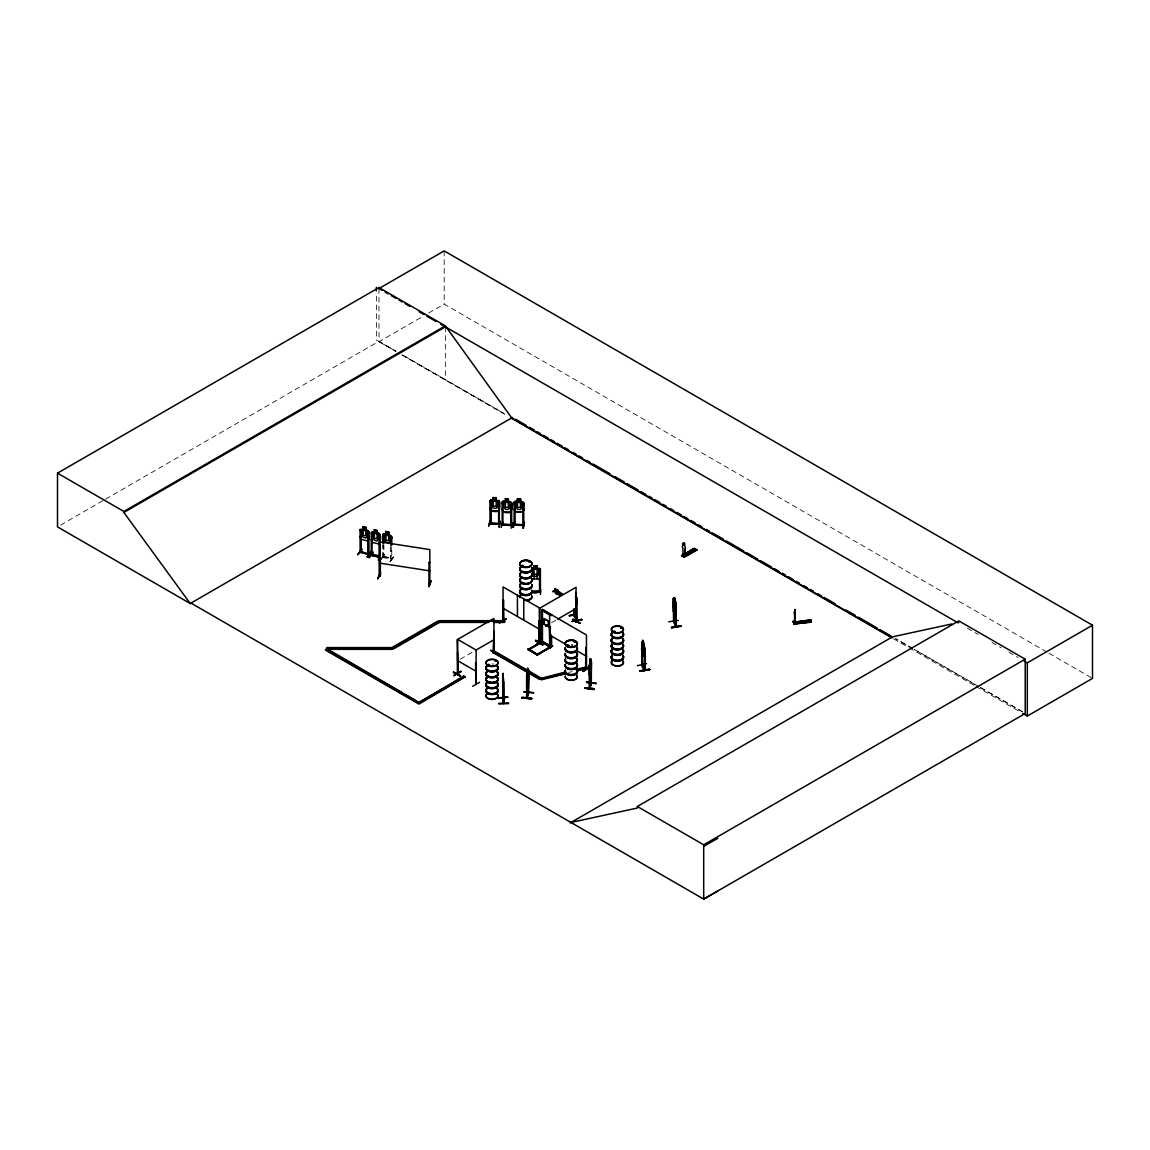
<?xml version="1.0" encoding="UTF-8"?>
<svg xmlns="http://www.w3.org/2000/svg" width="1150" height="1150" viewBox="0 0 1150 1150"><rect width="100%" height="100%" fill="white"/><g stroke="black" fill="none" stroke-linecap="round" stroke-linejoin="round"><path stroke-width="0.75" stroke-dasharray="5 3.75" d="M384.732 554.357L380.851 559.547M380.478 559.504L384.804 553.998M380.966 559.633L384.819 554.458M383.741 556.629L383.194 556.169M383.611 556.586C381.354 558.957 394.68 558.009 391.173 558.929L391.776 559.101M391.043 546.538L390.813 559.116L391.719 559.389L391.848 546.739M383.899 556.356L391.776 558.325M389.951 561.416C403.535 543.389 380.492 574.741 393.861 556.586M389.951 561.861L393.861 556.284M60.605 525.104L104.061 500.006M105.613 499.114L378.982 341.277L395.959 351.081M378.982 288.535L378.982 341.723L422.452 316.638M428.648 313.044L444.173 304.089L1047.406 652.366M460.144 659.252L473.958 651.274M551.54 622.696L556.14 620.037M568.718 672.419L572.096 671.6M383.956 556.643L391.604 558.569L391.575 559.36M383.856 557.161L383.094 556.974L383.051 544.568M382.936 557.189L382.921 544.755M395.729 351.21L376.381 340.084L376.381 292.618M401.925 354.775L503.988 413.468L402.141 354.646M912.568 648.428L895.562 638.638L912.525 648.442M979.067 686.665L914.121 649.304L978.894 686.766M980.605 687.542L1022.364 711.562M1048.973 653.258L1092.5 678.399M967.308 628.202L978.075 634.412M991.918 642.404L1001.161 647.738M1008.852 652.179L1018.081 657.512M980.432 687.643L1022.106 711.706M378.982 341.723L395.959 351.526M402.141 355.091L507.596 415.969M893.492 638.768L907.494 646.861M909.061 647.752L974.409 685.486M975.962 686.392L1021.085 712.439M445.352 326.844L445.352 380.032M444.173 250.901L444.173 304.089M390.899 546.724L390.899 559.13M383.87 544.769L383.827 557.376M571.277 645.15A6.181 3.565 0 0 1 572.872 645.265M571.277 644.863A6.095 3.522 0 0 1 572.858 644.977M491.999 663.981A6.081 3.507 0 0 1 493.58 664.096"/><path stroke-width="1.5" d="M793.917 622.581L795.685 622.394L795.728 623.458L795.139 620.684L793.371 620.885L793.399 622.164L810.879 620.655L793.5 622.481L810.707 619.764L811.368 622.15L794.003 623.976C793.155 613.827 796.821 632.169 794.592 613.755M794.995 622.653L795.311 614.661M794.708 621.058L793.514 621.201M794.42 613.209L794.88 609.457M794.42 612.289L795.067 610.291M503.441 679.133L503.067 675.438M503.341 689.655L502.809 682.137M684.667 555.709L684.983 549.053A2.171 1.251 60 0 0 684.667 546.077L684.652 543.605M684.753 555.651L684.983 549.053M528.339 679.952L526.786 684.207L528.526 676.789M590.985 670.536L591.071 667.359L589.433 674.791L589.246 665.749L591.158 660.445M590.137 660.574L589.964 661.451M521.942 697.849C551.928 700.479 501.745 695.534 531.53 698.898M522.028 697.188L531.631 698.237M584.588 688.447C591.675 685.918 602.499 692.084 584.689 688.074M527.261 697.518L526.743 696.785M528.885 692.573L528.554 691.768M589.878 688.16L589.878 687.398M591.546 683.244L589.72 688.692L589.548 664.844L590.453 658.605L589.864 670.924L589.548 669.731M503.298 684.595L503.168 685.759L502.823 681.03M503.197 697.992L503.527 703.527L503.441 679.075M683.876 554.372L682.913 554.889L683.675 554.228L683.546 556.255L683.373 554.084L682.108 555.565L684.049 556.686L685.328 555.206L685.501 556.241L683.114 554.846L682.812 547.803A2.171 1.251 60 0 1 683.129 545.186L683.33 542.843L684.638 543.921M683.503 554.861L683.387 554.875M795.139 615.897L795.081 613.568M528.511 669.861L526.671 675.208M589.26 687.844L589.332 688.663L589.346 665.764L590.439 662.242L589.864 668.826M673.282 603.563L673.641 601.493L675.754 608.853L673.555 601.637M673.383 603.549L673.656 601.622M675.97 610.966L675.582 612.964L675.855 610.981M644.244 656.305C647.407 660.661 636.554 637.617 644.273 656.434M673.785 611.455L674.015 612.231L674.475 610.808C675.122 622.495 675.769 603.333 674.461 609.615L673.785 605.561L675.021 617.622L674.188 615.839M454.077 675.582L461.006 671.226L453.934 675.524M502.78 674.777L503.326 679.147M489.44 665.318L488.923 664.341M495.722 661.293L495.219 660.776L495.966 661.221M522.646 566.332C520.562 564.592 524.227 567.697 522.488 565.34M523.408 566.145L523.063 565.484L522.804 566.317M529 561.89L529.977 562.12L529.216 561.789M529.345 561.617L530.006 562.048M503.24 698.438L503.039 673.411L502.881 698.524L502.823 697.676M503.412 703.024L503.283 677.882M503.829 702.952L503.786 681.663M568.215 645.926L567.482 645.466L568.991 645.811M568.603 645.912L567.87 645.926M574.324 641.887L575.316 642.031L574.612 641.542M613.324 631.379L614.172 630.991M614.344 631.709L613.884 631.896M621.259 627.929L620.727 627.397M620.641 627.771L621.446 627.512M498.41 523.753C503.183 523.293 490.36 525.205 490.001 523.696L489.972 500.768L490.978 499.905L498.381 500.494L499.488 501.573C500.207 508.616 500.092 514.036 490.935 510.528L489.972 507.783M490.791 502.421L489.914 502.349L490.791 502.421L490.748 523.71M493.134 500.149L493.149 497.461L496.326 497.72L496.196 500.48L497.792 501.472L497.792 506.359L496.196 508.329L493.235 508.099L491.654 505.871L491.654 500.983L493.235 500.236L493.249 497.562M490.461 520.289L488.621 526.269L490.015 520.634M490.015 523.667L499.546 524.199M489.814 523.609L489.972 522.603L499.488 523.609M498.381 500.494L499.373 501.601M498.568 502.838L499.431 502.909L498.568 502.838L498.611 524.342M503.01 503.412L502.09 503.542L503.01 503.412L502.852 524.932C504.332 523.581 500.911 523.423 502.176 524.874L502.133 502.018L503.154 501.098L510.557 501.688L511.664 502.766L511.664 525.579L511.692 524.587L510.787 524.788M498.539 523.552L499.416 523.652M502.133 509.033L503.111 511.721C512.282 515.085 512.311 510.14 511.664 502.766M499.373 527.088L500.207 521.051L498.927 527.016M503.111 511.721L510.514 512.167M502.679 521.913L501.271 527.39M503.111 523.926L511.664 524.803M510.701 504.232L511.621 504.103L510.701 504.232L510.787 525.564L510.744 504.031M514.208 502.033L515.243 501.113L522.632 501.716L523.739 502.78L523.753 525.593L514.093 524.86L514.223 501.975L515.186 511.736L522.661 512.268L523.753 509.752M515.085 503.427L514.165 503.556L515.085 503.427L515.099 524.659M514.208 509.048L515.286 511.592L522.589 512.181M517.385 501.357L517.399 498.669L520.576 498.927L520.576 501.544M511.161 528.238L512.497 522.646M513.346 527.404L514.711 521.496M514.769 521.496L512.886 527.476L514.683 521.856M520.562 498.985L520.461 501.688L522.043 502.679L522.043 507.567L520.461 509.536L517.486 509.306L515.904 507.078L515.904 502.191L517.486 501.443L517.5 498.769M515.143 524.141L523.753 524.831M522.819 504.045L523.696 504.117L522.819 504.045L522.862 525.564M522.919 525.306L523.681 524.86M522.675 524.961L523.696 524.616M523.092 528.296L524.457 522.273L523.236 528.253M574.023 615.696L574.238 614.359L569.308 615.854M577.099 620.454L576.797 619.217M644.733 648.384L645.021 670.206L642.318 664.139M642.447 652.941L642.476 665.419C640.191 663.421 644.819 672.736 644.848 668.926M644.618 669.429L642.275 664.858M453.589 672.046L460.561 675.639M460.216 676.258L453.272 672.261L460.546 676.013M542.771 644.374C521.122 631.925 557.52 653.157 535.483 640.996M542.786 644.805L535.828 640.392M541.938 610.305L549.556 614.819M542.426 609.486L586.442 635.001L586.514 669.242L585.508 668.941L586.284 669.386L585.824 647.565L585.623 669.041M551.152 615.178L541.808 609.773L541.765 641.599L550.936 646.976L541.607 641.154L541.607 609.888L542.441 609.399L551.598 614.833M551.137 615.667L550.62 614.718M550.951 646.329L536.734 654.566M557.333 594.378L559.633 594.148L560.639 592.681L559.762 595.786L559.576 594.033L557.333 594.378L559.576 594.033M559.633 594.148L560.079 592.365M559.762 595.786L560.639 592.681M527.304 669.99L527.807 668.021L527.893 670.795L528.324 669.53M527.304 670.867L527.678 668.912M526.887 673.641L527.778 671.658L527.203 678.241M528.871 671.356L528.296 693.119M524.026 691.682L533.629 692.789M526.585 675.165L526.671 698.079L528.957 691.926M528.684 692.645L527.217 696.943M527.146 698.007L528.353 692.602M523.94 691.869L533.614 692.76M589.964 660.589L590.554 658.619M590.971 660.114L590.539 661.379L590.453 658.605M589.849 666.871L583.337 671.485M591.344 662.443L591.33 683.776L591.201 682.352M586.586 682.453L596.275 683.387L586.673 682.266M589.433 674.791L590.971 670.493M589.317 688.591L591.474 682.899M589.317 687.815L591.33 683.229M673.397 621.374L675.884 626.779M675.711 625.485L675.898 625.959M559.202 595.456L559.576 594.478M531.746 578.881L539.278 578.896L540.371 576.222M379.054 543.964L380.032 541.679M371.393 532.565L372.312 531.846L379.098 533.528C381.8 535.957 380.305 541.032 379.112 544.065L372.198 542.354L371.292 539.523M499.387 508.516L498.324 511.031L491.036 510.384M522.574 512.239L523.652 509.738L523.638 502.809M542.081 609.946L542.009 641.484M380.348 554.861L379.414 554.918L380.348 554.861L380.363 576.337M377.588 578.738L380.592 572.916L377.646 578.694M380.363 575.791L379.385 576.251M428.979 562.393L429.841 562.523L428.979 562.393L428.921 583.884L429.841 583.999L429.841 549.599L379.5 541.808L379.486 576.265L379.256 536.001L380.075 536.202M428.792 583.294L429.927 583.036L428.806 583.093M428.964 582.849L428.878 583.913M428.734 586.572L431.149 580.736L429.166 586.673M542.268 641.456L528.037 649.635L537.251 654.954L551.166 646.803M550.548 646.587L550.519 635.993M551.008 646.76L550.821 636.051M499.359 623.056L506.23 619.031M545.905 649.851L552.776 645.84M539.062 642.246L539.422 641.269L540.198 642.476L540.112 621.216L539.278 620.756L539.293 642.649M538.947 642.174L539.867 641.556M550.059 647.68C547.817 646.774 551.842 647.393 549.916 648.456L550.217 627.009L549.355 626.793L550.059 648.456L550.217 627.009M550.289 648.327L549.527 647.881M585.623 668.265L586.284 668.61M361.977 549.585L357.636 554.659L361.919 549.47M369.265 557.649L373.118 552.474M457.901 673.023L457.456 673.311M457.901 673.785L457.082 639.745L493.925 618.47L493.997 652.639L493.235 653.085L494.227 652.855L493.336 652.208M494.256 652.036L493.479 652.438M576.351 600.3L575.661 621.977L576.107 600.156L576.351 621.661L576.179 620.626M528.425 692.645L528.526 669.774L528.353 693.163M793.327 621.934L810.865 620.655L810.707 619.764M793.816 623.415L811.268 621.863L794.018 624.004M810.678 620.08L811.311 621.791M542.455 610.061L542.441 641.988L528.612 649.937M523.164 565.814L522.503 565.656M489.411 664.772L488.146 665.203M495.363 661.077L495.722 660.574M568.603 645.639L567.539 645.394M621.173 627.469L620.741 627.699M690.92 551.583L689.712 551.986M689.899 551.439L690.23 552.288M673.397 598.69L674.331 599.581M675.481 616.127C671.255 613.338 674.13 581.081 673.383 610.535M526.858 697.518L527.189 669.832L527.318 672.491M527.074 698.05L527.203 673.354M589.72 688.634L589.864 663.938M360.209 530.84L361.028 531.041L360.985 552.518L361.028 531.041M366.031 527.347L365.887 530.092L367.353 531.329L367.353 536.216L365.887 537.941L363.141 537.266L361.661 534.808L361.661 529.92L363.141 529.402L363.041 526.686L366.031 527.347L365.988 530.021L368.934 531.674L368.963 554.501L361.114 551.784M360.094 536.518L360.999 539.35L367.957 541.003L368.978 538.646L368.834 531.688L367.842 530.581M367.928 530.438L360.094 529.503L360.137 552.374L368.963 554.501M368.058 532.996L368.115 554.343L368.058 532.996L368.877 533.197M371.407 533.844L372.226 534.046L371.953 555.536L371.982 554.731L371.191 555.277L371.292 532.508L374.282 532.249M358.009 554.688L361.977 549.154M377.186 533.025L379.126 533.442M368.029 553.538L368.733 553.725M382.921 542.973L382.979 534.304L383.913 533.6L390.684 535.44M371.019 551.425L367.166 556.902M385.926 534.103L385.926 531.487L388.872 532.22L388.772 534.894L391.819 536.489L391.719 545.158M367.109 557.003L371.076 551.784M383.87 535.9L382.921 535.886L383.87 535.9L383.726 543.174M369.308 557.333L373.175 552.158L368.877 557.606M388.829 532.263L385.882 531.544M372.082 555.508L371.953 554.76M390.899 537.855L391.848 537.884L390.899 537.855L390.899 544.956M379.169 556.701L380.147 556.442M379.256 557.276L380.147 557.218L371.321 555.105M380.247 556.974L378.436 559.978M378.307 560.007L380.291 557.319M641.815 642.203L644.345 645.912M804.468 621.69L804.109 620.914M539.479 570.644L540.371 570.846L539.479 570.644L539.58 592.178C541.779 589.044 536.633 595.298 531.789 592.149M541.334 641.872L550.491 647.306L541.477 641.959M541.837 640.996L551.655 646.645L551.526 635.993M457.441 673.828L457.47 652.481M457.111 673.886L457.556 672.822M494.126 652.884L493.479 653.214L493.925 631.408L493.235 653.085M539.178 641.93L540.184 642.447M576.308 620.856L575.877 621.158M576.179 621.402L575.417 621.848M577.041 620.454L576.438 598.762L577.012 599.193M489.957 500.825L491.036 500.006M502.234 502.061L503.197 501.256M498.467 523.336L498.496 524.084M514.107 523.854L515.099 523.883L514.323 524.616L523.796 525.406M568.459 646.07L567.194 645.869M574.727 642.174L574.942 641.758M614.934 631.767L613.697 632.069M360.194 529.561L363.041 529.302L363.084 526.628M382.936 534.362L386.012 534.218L385.926 531.487M531.789 591.589L539.58 591.114M540.471 591.344L531.774 591.402M803.39 620.986L803.807 621.863L804.411 621.029M556.456 592.077L555.939 592.652L557.204 593.055C562.623 590.238 555.996 595.959 555.277 592.825C561.071 588.829 553.797 594.291 557.204 593.055M380.319 575.589L379.327 575.446M429.812 583.251L429.712 583.999M694.428 548.564L681.749 555.766L683.373 554.084M694.226 548.55L696.9 550.074L684.365 557.261L681.936 555.637L694.844 548.694L681.921 555.738M682.194 556.011L695.003 549.01M685.501 555.321L683.617 556.844L696.713 549.758L694.586 548.751M696.124 549.657L696.857 550.074M574.497 615.739L574.468 608.58M503.513 620.885L502.737 620.439L502.751 621.302L503.053 599.84L503.743 621.518L502.981 621.086M503.513 621.661L503.671 600.199M539.867 621.072L540.112 621.216M491.021 650.497L497.591 654.681M457.082 673.957L458.002 673.684M572.815 619.476L580.161 623.228L573.203 619.261M539.479 642.131L539.939 641.758M536.418 644.518L542.182 641.139M575.489 621.719L576.107 587.233L539.249 608.508L539.609 642.836M542.009 641.298L536.461 644.431M589.878 666.928L582.978 670.881M582.964 671.312L589.878 667.216M453.919 675.567L461.006 671.672M475.582 662.946L475.942 684.423M479.536 682.295L472.65 686.291M191.072 603.132L190.325 603.577L57.5 526.887L57.5 473.153L378.982 287.543L445.352 325.853L511.721 417.91L891.71 637.301M378.982 287.543L378.982 288.535L444.173 250.901L1092.5 625.212L1092.5 678.399L1027.309 716.033L1022.652 713.331M57.5 473.153L123.869 511.463L445.352 325.853M717.773 891.077L703.699 899.099L190.986 603.089L190.224 603.52L123.869 512.454L445.352 326.844M190.224 603.52L512.469 417.479M417.637 703.297L463.694 676.042L465.031 676.818L418.974 704.073L325.507 650.109L326.844 648.672L391.992 648.672M488.692 621.762L439.401 621.762L438.049 620.986L391.992 647.579L326.844 647.579L326.844 649.333L342.197 658.202M413.482 635.835L391.992 648.241L393.329 649.017L439.401 622.423L488.692 622.423M416.559 634.053L427.311 627.857M430.373 626.074L438.049 621.647L439.401 622.423L439.401 620.669L504.548 620.669L504.548 622.423L493.982 622.423M326.844 649.333L391.992 649.333L391.992 647.579L393.329 648.356L439.401 621.762M552.805 591.316C556.442 592.883 552.201 586.917 558.152 590.194M552.805 591.761L556.011 589.907M556.514 593.903L559.705 592.149M475.496 650.383L493.925 639.745M543.878 618.686L548.679 621.23L548.478 626.664L543.878 624.004L543.878 618.686L548.679 621.23M565.34 673.914L541.693 679.679L540.96 677.997L494.888 651.403L493.551 652.179L539.609 678.773L564.607 672.232M683.129 543.274L683.229 545.143M505.641 658.274L494.888 652.064L493.551 652.841L539.609 679.434L564.607 672.894M543.878 624.004L548.679 626.549M539.249 629.783L542.326 628.015M545.402 626.232L548.464 624.464M557.678 619.146L576.107 608.508M419.161 702.42L446.804 686.464M449.88 684.681L460.618 678.486M325.507 649.448L418.974 703.412L465.031 676.818M681.734 555.752L694.399 548.248M683.603 556.816L696.268 549.499M683.804 556.83L696.699 549.585M528.137 649.577L542.455 641.312M537.251 654.954L551.526 646.544M570.227 822.911L892.472 636.856L951.841 623.947M570.975 822.466L637.344 808.033L637.344 806.495L958.827 620.885L1025.196 659.194L1025.196 713.489L703.699 899.099L703.699 844.804L1025.196 659.194M958.827 622.423L958.079 622.869L440.723 324.171M1024.233 661.063L1027.309 662.846L1092.5 625.212M703.699 846.357L717.773 838.336M503.858 703.455L503.183 697.964M534.074 568.459L532.464 569.351L532.464 574.224L534.074 576.308L537.064 576.294L538.674 574.195L538.674 569.308L537.064 568.445M489.957 522.646L490.849 522.675M490.82 522.962L490.015 522.891M502.133 524.616L511.721 525.392M360.123 551.324L361.114 551.569L360.094 552.316M371.321 554.329L372.212 554.516M690.604 552.288L691.035 551.526M690.776 552.244L690.776 551.382M488.103 664.542L488.923 664.614M489.397 665.203L488.017 665.102M379.399 575.216L380.262 575.316M804.281 621.101L803.462 621.647M385.983 534.276L384.503 534.779L384.503 539.666L385.983 542.124L388.729 542.8L390.195 541.075L390.195 536.188L388.729 534.951L388.729 532.335M360.209 551.339L369.035 554.242M371.407 554.343L372.312 555.349M576.423 669.343L586.558 666.885L587.305 667.891L577.171 671.025M576.423 670.019L584.876 667.949M541.693 679.018L565.34 673.239M577.171 670.364L587.305 667.891M614.33 631.925L614.991 631.321M567.899 645.236L567.137 645.955M475.87 684.408L475.827 662.803M551.526 614.718L550.821 615.207L541.607 609.888M380.463 573.289L378.106 578.378M575.676 592.423L576.121 600.084M576.38 596.232L575.676 595.039L576.624 597.727M574.497 615.178L569.207 615.652L574.023 614.718M581.569 619.361L572.211 621.388L581.713 619.979M572.254 621.402L581.598 619.749L572.211 621.388M642.721 640.334L642.275 647.967L643.626 652.596L644.086 646.501L642.721 640.334L642.821 642.936M641.772 642.117L642.462 665.289M643.655 642.102L643.756 644.704M644.359 645.84L644.69 670.263L644.69 647.393M637.33 665.663L646.516 663.694M649.678 669.717C620.54 673.857 669.242 666.612 640.334 671.312M649.549 669.041L640.205 670.694M538.947 641.398L539.738 641.801M539.609 642.534L539.896 608.192L503.053 586.917L503.154 621.144M673.253 610.521L674.087 613.238M675.97 603.937L675.567 602.399L675.956 626.808M675.639 626.333L676.042 604.929L676.329 626.736L676.042 604.929M673.469 605.604L673.627 608.767L675.582 612.964M673.857 620.641L676.013 625.6M668.739 621.762L678.299 620.454M674.921 617.636L675.409 609.989L674.231 600.473L673.713 621.963L674.015 609.442M671.428 627.109L680.857 625.686M680.872 626.031L671.543 627.799M671.543 627.727L680.987 626.333M540.414 592.164L540.371 569.192L539.249 568.287L531.832 568.416M560.28 593.659L562.508 594.205L560.208 594.435M562.508 594.205L560.28 594.104L562.508 593.759M527.778 670.781L527.203 680.326L526.901 679.147M794.995 611.11L794.995 613.022L794.894 610.032M793.514 622.524L793.514 621.345M811.311 621.618L793.96 623.645L793.414 621.762M557.333 593.932L559.633 593.702M572.887 619.376L579.83 623.343M537.352 654.781L528.324 649.434M585.753 668.797L585.824 647.565M586.155 669.343L585.968 668.064M502.694 675.136L502.708 682.194M502.78 685.328L503.441 689.655M498.051 697.791L507.84 697.231L498.094 698.107M498.079 697.964L507.826 697.231M498.827 703.326L508.573 702.938M499.272 524.429L499.387 501.544M523.538 525.636L523.609 524.558M534.074 578.939L533.959 565.699L537.179 565.742L537.064 578.91M537.064 565.829L533.959 565.699M531.774 568.33L533.974 568.373M537.179 568.359L540.385 569.264M534.074 569.336L537.064 569.322M534.074 574.224L537.064 574.195M531.774 591.948L540.471 591.919M439.401 621.331L504.548 621.331M493.982 621.762L504.548 621.762M539.537 642.85L539.034 620.899M556.816 593.285C553.495 593.558 557.017 589.648 558.023 591.617M568.043 645.222L568.962 645.682M514.266 524.098L514.941 524.141M502.191 524.069L503.024 523.868M511.563 525.579L502.191 524.846M591.172 660.359L590.999 683.747L591.517 661.954M589.317 672.822L589.533 674.806M586.572 682.166L596.174 683.689M584.674 688.16L594.291 689.224M521.956 697.777L531.544 698.869M379.946 556.729C363.098 554.199 378.666 553.495 379.169 557.261M673.756 621.302L676.286 626.635M379.5 576.006L380.377 576.092M428.979 583.668L429.927 583.812M379.5 563.083L429.841 570.874M522.79 524.774L522.675 525.507M475.927 684.063L476.143 650.052L457.714 639.414L457.686 673.957M574.094 615.768L574.152 608.637M540.514 594.392L540.5 589.087M549.614 647.881L549.599 613.726M371.349 555.349L380.075 557.477L380.075 534.635M683.704 542.742L684.437 543.404M505.899 618.916L499.431 622.711M497.979 654.465L490.647 650.282L497.691 654.58M378.982 288.535L382.073 290.317M385.164 292.1L388.254 293.882M391.331 295.665L395.959 298.339M399.05 300.121L402.141 301.904M405.231 303.686L409.86 306.36M419.118 311.707L423.746 314.381M426.837 316.164L436.094 321.497M515.574 419.261L526.427 425.529M529.532 427.326L534.189 430.014M537.28 431.796L540.385 433.593M543.49 435.376L548.148 438.064M551.253 439.861L554.343 441.658M557.448 443.44L562.106 446.128M565.211 447.925L568.301 449.707M572.959 452.396L576.064 454.192M579.169 455.975L582.259 457.772M586.917 460.46L590.022 462.243M593.127 464.039L610.19 473.886M614.833 476.574L624.148 481.951M627.239 483.733L638.106 490.001M641.197 491.798L645.854 494.486M648.959 496.268L652.064 498.065M655.169 499.862L659.812 502.536M662.918 504.332L666.023 506.129M670.666 508.803L673.771 510.6M676.876 512.397L681.533 515.085M684.638 516.867L687.729 518.664M690.834 520.447L695.491 523.135M698.596 524.932L701.687 526.714M706.344 529.402L709.449 531.199M712.554 532.982L723.408 539.249M726.512 541.046L743.576 550.893M746.666 552.69L757.534 558.957M760.624 560.74L771.492 567.022M774.583 568.804L779.24 571.492M782.345 573.289L785.45 575.072M788.555 576.869L793.198 579.557M796.303 581.339L799.408 583.136M804.051 585.824L807.156 587.607M810.261 589.404L813.366 591.186M818.024 593.874L821.114 595.671M824.219 597.454L835.072 603.736M845.94 610.003L855.241 615.365M858.346 617.162L876.961 627.9M880.052 629.697L890.919 635.964M510.701 417.766L891.94 637.876M682.726 555.91L682.841 554.3L683.718 554.659M682.726 554.372L685.328 555.953L685.328 555.206M554.789 588.757L558.152 590.64M556.499 590.18L558.023 591.172M503.053 608.192L539.896 629.467M549.599 635.001L564.952 643.856M577.228 650.957L586.442 656.276M541.794 641.527L551.08 646.976L551.08 634.556M508.717 660.043L519.455 666.253M522.531 668.035L525.607 669.803M528.669 671.571L541.693 679.679M457.714 660.689L476.143 671.327M465.031 677.479L463.694 676.042M637.344 806.495L703.699 844.804M326.844 648.672L418.974 702.535M345.273 659.971L402.083 692.774M405.159 694.557L415.897 700.753M683.129 554.688L683.201 553.984M576.438 620.037L576.696 597.684L576.581 604.684M379.054 533.586L380.032 534.692M586.558 667.546L587.305 668.553M642.908 641.211L643.468 642.275M642.908 642.074L643.468 643.137M642.117 644.144L642.146 665.476M581.713 620.037L581.555 619.289M575.661 618.039L574.209 615.192L574.209 609.874M576.366 619.347L577.084 619.62M575.661 618.585L573.821 615.322L573.893 609.931M674.892 614.876L675.596 616.227M674.863 615.868L674.36 614.804L674.863 616.745M675.107 598.633C672.376 593.515 675.036 611.469 674.992 613.985L674.216 607.43L674.992 609.098L675.136 598.604L675.654 602.442L673.627 598.23M674.863 598.791L674.36 597.712L674.863 599.653M649.549 669.386L640.205 671.039M793.73 622.251L793.73 620.698M360.223 536.475L361.114 539.221M642.519 664.513L642.534 665.347M577.027 619.634L576.567 620.497M502.938 673.426L503.283 675.294M502.981 674.317L503.067 676.531M502.952 681.95L503.053 683.991M498.87 704.016L508.602 703.599M794.65 621.288L794.535 612.691M1027.309 662.846L1027.309 716.033M809.542 621.805L808.953 620.137M808.364 621.92L807.774 620.267M806.61 622.121L806.021 620.454M805.043 622.279L804.454 620.612M695.434 550.318L693.134 549.168M673.454 610.779L673.555 621.863M575.647 595.944L575.647 599.193M548.478 621.345L548.478 626.664M544.065 618.571L544.065 623.889M523.768 598.877L523.768 620.152M517.428 595.226L517.428 616.501M514.999 523.868L514.927 524.946M494.169 631.537L494.169 652.898M490.834 502.219L490.892 523.696M391.043 537.683L391.043 544.769M383.065 534.362L383.051 542.8M376.381 287.342L376.381 290.864M123.869 511.463L123.869 512.454M531.846 574.123A6.181 3.565 0 0 1 525.076 578.579A6.181 3.565 0 0 1 520.533 573.261M531.76 574.482A6.081 3.507 0 0 1 525.09 578.867A6.081 3.507 0 0 1 520.619 573.634M531.947 579.959A6.066 3.507 0 0 1 524.314 583.352A6.066 3.507 0 0 1 520.619 578.206M531.774 579.399A6.095 3.522 0 0 1 525.09 583.798A6.095 3.522 0 0 1 520.605 578.565A6.095 3.522 0 0 0 525.09 583.798A6.095 3.522 0 0 0 531.774 579.413M531.846 568.258A6.181 3.565 0 0 1 525.076 572.714A6.181 3.565 0 0 1 520.533 567.396M531.774 573.491A6.095 3.522 0 0 1 525.09 577.889A6.095 3.522 0 0 1 520.605 572.643M531.76 568.617A6.081 3.507 0 0 1 525.09 573.002A6.081 3.507 0 0 1 520.619 567.769M531.846 573.821A6.181 3.565 0 0 1 525.076 578.277A6.181 3.565 0 0 1 520.533 572.959M531.846 567.956A6.181 3.565 0 0 1 525.076 572.413A6.181 3.565 0 0 1 520.533 567.094M531.76 567.626A6.081 3.507 0 0 1 525.09 572.024A6.081 3.507 0 0 1 520.619 566.777M531.846 590.856A6.181 3.565 0 0 1 525.076 595.312A6.181 3.565 0 0 1 520.533 589.993M531.76 591.215A6.081 3.507 0 0 1 525.09 595.599A6.081 3.507 0 0 1 520.619 590.367M531.731 595.801A6.052 3.493 0 0 1 524.314 600.084A6.066 3.507 0 0 0 531.947 596.692M520.03 597.612A6.052 3.493 0 0 1 520.634 594.952A6.066 3.507 0 0 0 519.814 596.692M531.947 580.836A6.066 3.507 0 0 1 524.314 584.229A6.066 3.507 0 0 1 520.619 579.082M531.774 596.146A6.095 3.522 0 0 1 524.299 600.458M520.001 596.146A6.095 3.522 0 0 1 520.605 595.298M531.846 584.991A6.181 3.565 0 0 1 525.076 589.447A6.181 3.565 0 0 1 520.533 584.128M531.774 590.223A6.095 3.522 0 0 1 525.09 594.622A6.095 3.522 0 0 1 520.605 589.375M531.76 585.35A6.081 3.507 0 0 1 525.09 589.734A6.081 3.507 0 0 1 520.619 584.502M531.846 590.554A6.181 3.565 0 0 1 525.076 595.01A6.181 3.565 0 0 1 520.533 589.691M531.846 584.689A6.181 3.565 0 0 1 525.076 589.145A6.181 3.565 0 0 1 520.533 583.826M531.76 584.358A6.081 3.507 0 0 1 525.09 588.742A6.081 3.507 0 0 1 520.619 583.51M576.538 646.616A6.081 3.507 0 0 1 572.067 651.863A6.081 3.507 0 0 1 565.398 647.464M576.538 653.473A6.081 3.507 0 0 1 572.067 658.706A6.081 3.507 0 0 1 565.398 654.321M576.624 653.099A6.181 3.565 0 0 1 572.082 658.433A6.181 3.565 0 0 1 565.311 653.962M576.624 652.798A6.181 3.565 0 0 1 572.082 658.131A6.181 3.565 0 0 1 565.311 653.66M576.538 652.496A6.081 3.507 0 0 1 572.067 657.728A6.081 3.507 0 0 1 565.398 653.344M576.624 647.234A6.181 3.565 0 0 1 572.082 652.553A6.181 3.565 0 0 1 565.311 648.097M576.624 646.933A6.181 3.565 0 0 1 572.082 652.251A6.181 3.565 0 0 1 565.311 647.795M576.553 647.594A6.095 3.522 0 0 1 572.067 652.855A6.095 3.522 0 0 1 565.383 648.442M576.538 658.404A6.081 3.507 0 0 1 572.067 663.636A6.081 3.507 0 0 1 565.398 659.252M576.538 658.059A6.081 3.507 0 0 1 572.067 663.291A6.081 3.507 0 0 1 565.398 658.907M576.567 658.605A6.109 3.522 0 0 1 572.067 663.866A6.109 3.522 0 0 1 565.369 659.467M576.553 664.326A6.095 3.522 0 0 1 572.067 669.587A6.095 3.522 0 0 1 565.383 665.174M576.538 663.349A6.081 3.507 0 0 1 572.067 668.596A6.081 3.507 0 0 1 565.398 664.197M576.538 670.206A6.081 3.507 0 0 1 572.067 675.438A6.081 3.507 0 0 1 565.398 671.054M576.624 669.832A6.181 3.565 0 0 1 572.082 675.165A6.181 3.565 0 0 1 565.311 670.694M576.624 669.53A6.181 3.565 0 0 1 572.082 674.863A6.181 3.565 0 0 1 565.311 670.393M576.624 663.967A6.181 3.565 0 0 1 572.082 669.286A6.181 3.565 0 0 1 565.311 664.829M576.624 663.665A6.181 3.565 0 0 1 572.082 668.984A6.181 3.565 0 0 1 565.311 664.527M576.538 669.228A6.081 3.507 0 0 1 572.067 674.461A6.081 3.507 0 0 1 565.398 670.076M576.538 675.136A6.081 3.507 0 0 1 572.067 680.369A6.081 3.507 0 0 1 565.398 675.984M576.538 674.791A6.081 3.507 0 0 1 572.844 679.938A6.081 3.507 0 0 1 565.196 676.545M576.524 658.95A6.066 3.507 0 0 1 572.844 664.082A6.066 3.507 0 0 1 565.211 660.689M622.754 638.883A6.181 3.565 0 0 1 617.406 644.23A6.181 3.565 0 0 1 612.044 638.883M622.682 639.242A6.095 3.522 0 0 1 617.406 644.532A6.095 3.522 0 0 1 612.116 639.242M622.653 643.842A6.052 3.493 0 0 1 617.406 649.089A6.052 3.493 0 0 1 612.159 643.842M622.696 644.158A6.109 3.522 0 0 1 617.406 649.448A6.109 3.522 0 0 1 612.116 644.158M622.754 633.018A6.181 3.565 0 0 1 617.406 638.365A6.181 3.565 0 0 1 612.044 633.018M622.668 638.264A6.081 3.507 0 0 1 617.406 643.54A6.081 3.507 0 0 1 612.131 638.264M622.682 633.377A6.095 3.522 0 0 1 617.406 638.652A6.095 3.522 0 0 1 612.116 633.377M622.754 638.581A6.181 3.565 0 0 1 617.406 643.928A6.181 3.565 0 0 1 612.044 638.581M622.754 632.716A6.181 3.565 0 0 1 617.406 638.063A6.181 3.565 0 0 1 612.044 632.716M622.682 632.399A6.095 3.522 0 0 1 617.406 637.675A6.095 3.522 0 0 1 612.116 632.399M622.754 655.615A6.181 3.565 0 0 1 617.406 660.962A6.181 3.565 0 0 1 612.044 655.615M622.682 655.974A6.095 3.522 0 0 1 617.406 661.264A6.095 3.522 0 0 1 612.116 655.974M622.653 660.574A6.052 3.493 0 0 1 617.406 665.821A6.052 3.493 0 0 1 612.159 660.574M622.653 644.704A6.066 3.507 0 0 1 617.406 649.966A6.066 3.507 0 0 1 612.145 644.704M622.696 660.891A6.109 3.522 0 0 1 617.406 666.181A6.109 3.522 0 0 1 612.116 660.891M622.696 644.402A6.109 3.522 0 0 1 617.406 649.692A6.109 3.522 0 0 1 612.116 644.402M622.754 649.75A6.181 3.565 0 0 1 617.406 655.098A6.181 3.565 0 0 1 612.044 649.75M622.668 654.997A6.081 3.507 0 0 1 617.406 660.273A6.081 3.507 0 0 1 612.131 654.997M622.682 650.109A6.095 3.522 0 0 1 617.406 655.385A6.095 3.522 0 0 1 612.116 650.109M622.754 655.313A6.181 3.565 0 0 1 617.406 660.661A6.181 3.565 0 0 1 612.044 655.313M622.754 649.448A6.181 3.565 0 0 1 617.406 654.796A6.181 3.565 0 0 1 612.044 649.448M622.682 649.132A6.095 3.522 0 0 1 617.406 654.408A6.095 3.522 0 0 1 612.116 649.132M497.361 672.218A6.181 3.565 0 0 1 491.999 677.566A6.181 3.565 0 0 1 486.651 672.218M497.289 672.592A6.095 3.522 0 0 1 491.999 677.867A6.095 3.522 0 0 1 486.723 672.592M497.246 677.178A6.052 3.493 0 0 1 491.999 682.424A6.052 3.493 0 0 1 486.752 677.178A6.109 3.522 0 0 0 491.999 682.597A6.109 3.522 0 0 0 497.289 677.307M497.289 677.508A6.109 3.522 0 0 1 491.999 682.784A6.109 3.522 0 0 1 486.709 677.508M497.361 666.353A6.181 3.565 0 0 1 491.999 671.701A6.181 3.565 0 0 1 486.651 666.353M497.274 671.6A6.081 3.507 0 0 1 491.999 676.876A6.081 3.507 0 0 1 486.738 671.6M497.274 666.712A6.081 3.507 0 0 1 491.999 671.988A6.081 3.507 0 0 1 486.738 666.712M497.361 671.916A6.181 3.565 0 0 1 491.999 677.264A6.181 3.565 0 0 1 486.651 671.916M497.361 666.051A6.181 3.565 0 0 1 491.999 671.399A6.181 3.565 0 0 1 486.651 666.051M497.289 665.735A6.095 3.522 0 0 1 491.999 671.011A6.095 3.522 0 0 1 486.723 665.735M497.361 688.951A6.181 3.565 0 0 1 491.999 694.298A6.181 3.565 0 0 1 486.651 688.951M497.289 689.324A6.095 3.522 0 0 1 491.999 694.6A6.095 3.522 0 0 1 486.723 689.324M497.26 693.896A6.066 3.507 0 0 1 491.999 699.157A6.066 3.507 0 0 1 486.752 693.896M497.26 678.054A6.066 3.507 0 0 1 491.999 683.316A6.066 3.507 0 0 1 486.752 678.054M497.289 694.241A6.109 3.522 0 0 1 491.999 699.516A6.109 3.522 0 0 1 486.709 694.241M497.26 678.04A6.066 3.507 0 0 1 491.999 683.301A6.066 3.507 0 0 1 486.752 678.04M497.361 683.086A6.181 3.565 0 0 1 491.999 688.433A6.181 3.565 0 0 1 486.651 683.086M497.274 688.332A6.081 3.507 0 0 1 491.999 693.608A6.081 3.507 0 0 1 486.738 688.332M497.274 683.445A6.081 3.507 0 0 1 491.999 688.721A6.081 3.507 0 0 1 486.738 683.445M497.361 688.649A6.181 3.565 0 0 1 491.999 693.996A6.181 3.565 0 0 1 486.651 688.649M497.361 682.784A6.181 3.565 0 0 1 491.999 688.131A6.181 3.565 0 0 1 486.651 682.784M497.289 682.467A6.095 3.522 0 0 1 491.999 687.743A6.095 3.522 0 0 1 486.723 682.467M505.324 498.654L505.411 501.429L503.829 502.176L503.829 507.064L505.411 509.277L508.372 509.522L509.967 507.552L509.967 502.665L508.372 501.673L508.501 498.913L505.31 498.712M374.282 529.633L377.229 530.351L377.085 533.097L378.551 534.333L378.551 539.221L377.085 540.946L374.339 540.27L372.859 537.812L372.859 532.924L374.339 532.407L374.282 529.633M528.094 648.945L537.826 654.623L528.152 648.988M536.533 566.26L534.606 566.274L534.606 567.151L536.533 567.137L536.533 566.26M519.929 499.459L518.018 499.316L518.018 500.178L519.929 500.336L519.929 499.459M495.679 498.252L493.767 498.094L493.767 498.971L495.679 499.129L495.679 498.252M507.854 499.445L505.942 499.287L505.942 500.164L507.854 500.322L507.854 499.445M520.461 502.564L517.486 502.32L517.486 507.207L520.461 507.452L520.461 502.564M496.196 501.342L493.235 501.113L493.235 506L496.196 506.23L496.196 501.342M508.372 502.536L505.411 502.306L505.411 507.193L508.372 507.423L508.372 502.536M388.24 532.651L386.472 532.206L388.24 533.514L388.24 532.651M365.398 527.793L363.63 527.347L365.398 528.655L365.398 527.793M376.596 530.797L374.828 530.351L376.596 531.659L376.596 530.797M388.729 535.828L385.983 535.138L385.983 540.026L388.729 540.716L388.729 535.828M365.887 530.955L363.141 530.279L363.141 535.167L365.887 535.842L365.887 530.955M377.085 533.959L374.339 533.284L374.339 538.171L377.085 538.847L377.085 533.959M694.6 550.807L692.286 549.47L694.6 550.807M693.321 551.54L691.021 550.203L693.321 551.54M692.199 552.187L689.899 550.85L692.199 552.187M690.934 552.92L688.634 551.583L690.934 552.92M643.626 645.624L642.749 643.971L643.626 650.497L643.626 645.624M674.992 607.013L674.216 605.346L675.007 607.027M803.275 622.466L802.686 620.626L803.275 622.466M526.887 684.221L526.7 682.166L526.786 684.207M522.833 566.648A6.095 3.522 0 0 0 531.976 563.601A6.095 3.522 0 0 0 522.833 560.553A6.095 3.522 0 0 0 522.833 566.648M522.848 567.137A6.066 3.507 0 0 0 531.947 564.104A6.066 3.507 0 0 0 522.848 561.071A6.066 3.507 0 0 0 522.848 567.137M521.568 566.303A6.109 3.522 0 0 0 531.774 564.722A6.109 3.522 0 0 0 524.299 560.409A6.109 3.522 0 0 0 521.568 566.303M568.215 646.516A6.109 3.522 0 0 0 577.386 643.468A6.109 3.522 0 0 0 568.215 640.421A6.109 3.522 0 0 0 568.215 646.516M568.244 647.004A6.066 3.507 0 0 0 577.343 643.957A6.066 3.507 0 0 0 568.244 640.924A6.066 3.507 0 0 0 568.244 647.004M568.215 646.688A6.109 3.522 0 0 0 577.386 643.641A6.109 3.522 0 0 0 568.215 640.593A6.109 3.522 0 0 0 568.215 646.688M614.373 632.27A6.066 3.507 0 0 0 623.473 629.237A6.066 3.507 0 0 0 614.373 626.204A6.066 3.507 0 0 0 614.373 632.27M614.373 632.759A6.066 3.507 0 0 0 623.473 629.726A6.066 3.507 0 0 0 614.373 626.692A6.066 3.507 0 0 0 614.373 632.759M488.966 665.606A6.066 3.507 0 0 0 498.079 662.572A6.066 3.507 0 0 0 488.966 659.539A6.066 3.507 0 0 0 488.966 665.606M488.966 666.109A6.066 3.507 0 0 0 498.079 663.076A6.066 3.507 0 0 0 488.966 660.043A6.066 3.507 0 0 0 488.966 666.109"/></g></svg>
